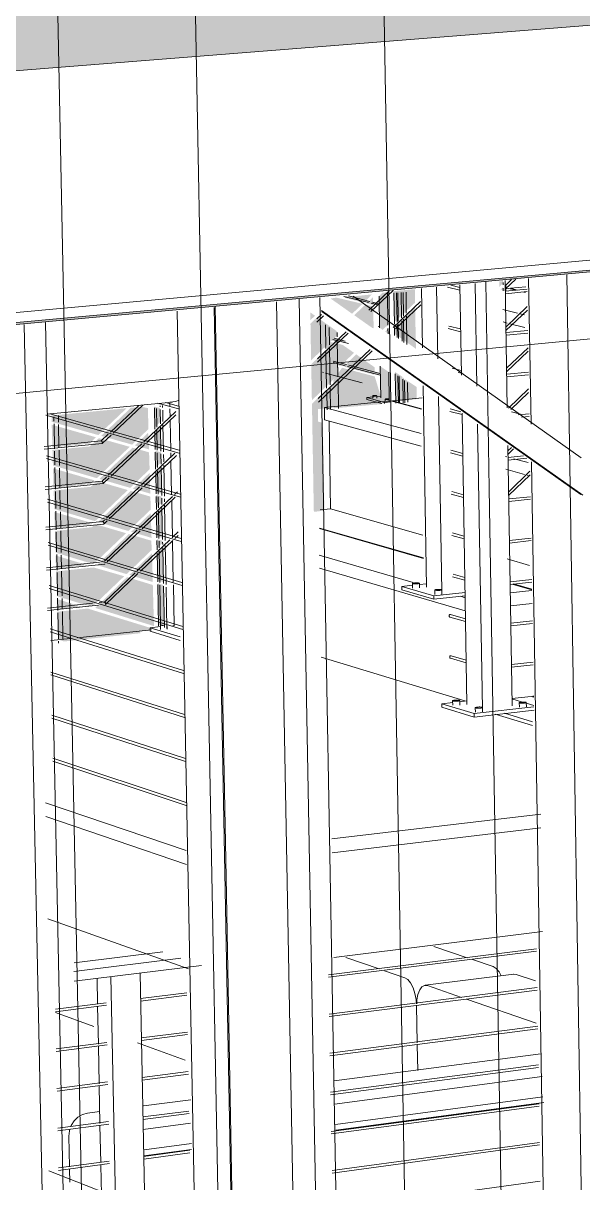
# Model space of a CAD drawing. Header units: inches. Extents: x 5690 to 5695, y -585 to 907.
# Drawn here: x 5690.3927 to 5690.4452, y 906.9462 to 907.0548 of the extents above; entities that cross this region are included whole.
import ezdxf

# ---------------------------------------------------------------- set-up
doc = ezdxf.new("R2010")
doc.units = ezdxf.units.IN
doc.header["$MEASUREMENT"] = 0
for name, color, linetype, lineweight in [('A-CLNG', 13, 'Continuous', 13), ('A-DOOR', 31, 'Continuous', 13), ('A-DOOR-FRAM', 31, 'Continuous', 9), ('A-FLOR', 192, 'Continuous', 13), ('A-FLOR-HRAL', 11, 'Continuous', 9), ('A-GLAZ-2', 151, 'Continuous', 9), ('A-GLAZ-CURT', 52, 'Continuous', 9), ('A-GLAZ-CWMG', 51, 'Continuous', 9), ('A-ROOF', 132, 'Continuous', 13), ('A-WALL', 113, 'Continuous', 13), ('A-WALL-PATT-1', 111, 'Continuous', 9), ('G-ANNO-SYMB-1', 111, 'Continuous', 9), ('M-HVAC-DUCT', 70, 'Continuous', 9), ('Q-CASE', 31, 'Continuous', 9), ('S-BEAM', 12, 'Continuous', 9), ('S-COLS', 52, 'Continuous', 9), ('S-STRS', 31, 'Continuous', 9)]:
    doc.layers.add(name, color=color, linetype=linetype, lineweight=lineweight)
doc.layers.add('A-DOOR-1', color=31, linetype='Continuous', lineweight=13, transparency=0.75)
doc.layers.add('A-GLAZ-1', color=151, linetype='Continuous', lineweight=13, transparency=0.75)

# ---------------------------------------------------------------- blocks, each defined once
blk = doc.blocks.new('FP_21-3D View 1')
at = {"layer": 'A-WALL-PATT-1'}
for p, q in [((5690.43641, 907.01127), (5690.43609, 907.03062)), ((5690.41111, 907.00869), (5690.41074, 907.0283)), ((5690.43696, 906.97789), (5690.43641, 907.01127)), ((5690.43641, 907.01127), (5690.43641, 907.01127)), ((5690.41175, 906.97486), (5690.41111, 907.00869)), ((5690.41111, 907.00869), (5690.41111, 907.00869)), ((5690.43751, 906.94471), (5690.43696, 906.97789)), ((5690.43696, 906.97789), (5690.43696, 906.97789)), ((5690.41238, 906.94124), (5690.41175, 906.97486)), ((5690.41175, 906.97486), (5690.41175, 906.97486))]:
    blk.add_line(p, q, dxfattribs=at)

msp = doc.modelspace()

# ---------------------------------------------------------------- hatches: boundary and pattern name
at = {"layer": 'A-CLNG'}
msp.add_hatch(color=256, dxfattribs=at).paths.add_polyline_path([(5690.24193, 907.01284), (5690.57741, 907.04359), (5690.5774, 907.04376), (5690.24192, 907.01305)], flags=0)
at = {"layer": 'A-DOOR-1'}
h = msp.add_hatch(color=256, dxfattribs=at)
h.paths.add_polyline_path([(5690.42764, 907.0194), (5690.42834, 907.01947), (5690.42826, 907.02172), (5690.42759, 907.02217), (5690.42764, 907.01963)], flags=0)
h.paths.add_polyline_path([(5690.4285, 907.01949), (5690.42962, 907.01963), (5690.4296, 907.02077), (5690.42847, 907.02152), (5690.4285, 907.01963)], flags=0)
h.paths.add_polyline_path([(5690.42954, 907.02434), (5690.42946, 907.02833), (5690.42837, 907.0273), (5690.42841, 907.02514), (5690.42953, 907.02434)], flags=0)
h.paths.add_polyline_path([(5690.42824, 907.02526), (5690.42821, 907.02714), (5690.42752, 907.0265), (5690.42753, 907.02575), (5690.42807, 907.02538)], flags=0)
h.paths.add_polyline_path([(5690.42751, 907.02682), (5690.4282, 907.02746), (5690.42816, 907.0298), (5690.42746, 907.02974), (5690.42749, 907.02827)], flags=0)
h.paths.add_polyline_path([(5690.42836, 907.02762), (5690.42946, 907.02866), (5690.42944, 907.02992), (5690.42833, 907.02982), (5690.42836, 907.02806)], flags=0)
h.paths.add_polyline_path([(5690.43743, 907.02986), (5690.43772, 907.0299), (5690.43769, 907.0301), (5690.43746, 907.02989)], flags=0)
h.paths.add_polyline_path([(5690.43736, 907.03013), (5690.43771, 907.03051), (5690.43771, 907.03068), (5690.43735, 907.03065), (5690.43736, 907.03018)], flags=0)
h = msp.add_hatch(color=256, dxfattribs=at)
h.paths.add_polyline_path([(5690.42834, 907.01947), (5690.4285, 907.01949), (5690.42843, 907.0216), (5690.4283, 907.02163), (5690.42834, 907.01963)], flags=0)
h.paths.add_polyline_path([(5690.42841, 907.02514), (5690.42837, 907.0273), (5690.42821, 907.02714), (5690.42824, 907.02526)], flags=0)
h.paths.add_polyline_path([(5690.4282, 907.02746), (5690.42836, 907.02762), (5690.42833, 907.02982), (5690.42816, 907.0298), (5690.42819, 907.0281)], flags=0)
h = msp.add_hatch(color=256, dxfattribs=at)
h.paths.add_polyline_path([(5690.39657, 906.99693), (5690.40371, 906.9977), (5690.4037, 906.9979), (5690.40467, 906.998), (5690.40472, 906.99814), (5690.40472, 906.99819), (5690.3988, 907.00001), (5690.39594, 906.99971), (5690.39604, 906.9971), (5690.39644, 906.99697)], flags=0)
h.paths.add_polyline_path([(5690.405, 906.99837), (5690.40489, 907.00222), (5690.40247, 907.00296), (5690.3995, 907.00007), (5690.40481, 906.99843)], flags=0)
h.paths.add_polyline_path([(5690.39593, 906.99995), (5690.39815, 907.00021), (5690.3959, 907.00091), (5690.39593, 906.99996)], flags=0)
h.paths.add_polyline_path([(5690.39887, 907.00026), (5690.3994, 907.00035), (5690.40221, 907.00304), (5690.39934, 907.00386), (5690.39583, 907.00349), (5690.39594, 907.00116), (5690.39885, 907.00027)], flags=0)
h.paths.add_polyline_path([(5690.40489, 907.0025), (5690.40481, 907.00519), (5690.40269, 907.00316), (5690.40477, 907.00253)], flags=0)
h.paths.add_polyline_path([(5690.40243, 907.00324), (5690.4048, 907.00551), (5690.40474, 907.00637), (5690.40264, 907.00699), (5690.39966, 907.00408), (5690.40176, 907.00344)], flags=0)
h.paths.add_polyline_path([(5690.39582, 907.00373), (5690.39877, 907.00408), (5690.39578, 907.00498), (5690.39582, 907.00386)], flags=0)
h.paths.add_polyline_path([(5690.39934, 907.00417), (5690.40238, 907.00707), (5690.39954, 907.00791), (5690.39917, 907.00763), (5690.39572, 907.00727), (5690.39578, 907.00525), (5690.39934, 907.00417)], flags=0)
h.paths.add_polyline_path([(5690.40477, 907.00663), (5690.4047, 907.00896), (5690.40286, 907.0072), (5690.40474, 907.00664)], flags=0)
h.paths.add_polyline_path([(5690.4026, 907.00728), (5690.4047, 907.00928), (5690.40466, 907.0105), (5690.40282, 907.01103), (5690.39975, 907.00812), (5690.40224, 907.00738)], flags=0)
h.paths.add_polyline_path([(5690.39571, 907.00751), (5690.39918, 907.00791), (5690.39922, 907.00801), (5690.39566, 907.00906), (5690.3957, 907.00764)], flags=0)
h.paths.add_polyline_path([(5690.39949, 907.0082), (5690.40255, 907.01111), (5690.39969, 907.01194), (5690.39906, 907.01141), (5690.3956, 907.01106), (5690.39566, 907.00933), (5690.39926, 907.00826)], flags=0)
h.paths.add_polyline_path([(5690.40465, 907.01077), (5690.4046, 907.01273), (5690.40303, 907.01124), (5690.4045, 907.01082)], flags=0)
h.paths.add_polyline_path([(5690.3956, 907.0113), (5690.39907, 907.01169), (5690.39942, 907.01202), (5690.39554, 907.01314), (5690.39559, 907.01142)], flags=0)
h.paths.add_polyline_path([(5690.40277, 907.01132), (5690.40459, 907.01305), (5690.40454, 907.01464), (5690.40299, 907.01508), (5690.3999, 907.01215), (5690.40169, 907.01163)], flags=0)
h.paths.add_polyline_path([(5690.39964, 907.01222), (5690.40273, 907.01516), (5690.39984, 907.01597), (5690.39895, 907.01519), (5690.39549, 907.01486), (5690.39553, 907.01341), (5690.39924, 907.01234)], flags=0)
h.paths.add_polyline_path([(5690.40454, 907.01491), (5690.40445, 907.01647), (5690.40321, 907.01529), (5690.40447, 907.01493)], flags=0)
h.paths.add_polyline_path([(5690.39549, 907.0151), (5690.39896, 907.01547), (5690.39957, 907.01605), (5690.39542, 907.01723), (5690.39548, 907.01521)], flags=0)
h.paths.add_polyline_path([(5690.40295, 907.01536), (5690.40448, 907.01682), (5690.40443, 907.01879), (5690.40384, 907.0189), (5690.40283, 907.01881), (5690.40006, 907.01618), (5690.40165, 907.01573)], flags=0)
h.paths.add_polyline_path([(5690.39979, 907.01626), (5690.40244, 907.01877), (5690.3954, 907.01809), (5690.39541, 907.0175), (5690.39903, 907.01647)], flags=0)
h = msp.add_hatch(color=256, dxfattribs=at)
h.paths.add_polyline_path([(5690.40597, 906.99835), (5690.40589, 907.00221), (5690.40536, 907.00237), (5690.40543, 906.99851), (5690.40573, 906.99842)], flags=0)
h.paths.add_polyline_path([(5690.40589, 907.00248), (5690.40582, 907.00583), (5690.4053, 907.00533), (5690.40535, 907.00265), (5690.40554, 907.00259)], flags=0)
h.paths.add_polyline_path([(5690.40529, 907.00566), (5690.40582, 907.00615), (5690.40581, 907.00635), (5690.40528, 907.00651)], flags=0)
h.paths.add_polyline_path([(5690.40581, 907.00662), (5690.40575, 907.0096), (5690.40523, 907.00904), (5690.40527, 907.00678), (5690.40567, 907.00666)], flags=0)
h.paths.add_polyline_path([(5690.40522, 907.00942), (5690.40574, 907.00992), (5690.40573, 907.01049), (5690.4052, 907.01064), (5690.40521, 907.00974)], flags=0)
h.paths.add_polyline_path([(5690.40573, 907.01076), (5690.40567, 907.01337), (5690.40515, 907.01287), (5690.40524, 907.01091), (5690.40567, 907.01078)], flags=0)
h.paths.add_polyline_path([(5690.40515, 907.0132), (5690.40567, 907.01369), (5690.40565, 907.01464), (5690.40512, 907.01479)], flags=0)
h.paths.add_polyline_path([(5690.40565, 907.01491), (5690.4056, 907.01714), (5690.40508, 907.01665), (5690.40511, 907.01506), (5690.4053, 907.01501)], flags=0)
h.paths.add_polyline_path([(5690.40507, 907.01697), (5690.4056, 907.01752), (5690.40557, 907.01878), (5690.40504, 907.01893), (5690.40504, 907.01856)], flags=0)
h.paths.add_polyline_path([(5690.40557, 907.01906), (5690.40556, 907.01915), (5690.40531, 907.01913)], flags=0)
at = {"layer": 'A-GLAZ-1'}
h = msp.add_hatch(color=256, dxfattribs=at)
h.paths.add_polyline_path([(5690.42188, 907.01877), (5690.42633, 907.01916), (5690.42635, 907.0192), (5690.42633, 907.01922), (5690.42494, 907.01959), (5690.42493, 907.01977), (5690.42554, 907.01983), (5690.42559, 907.01991), (5690.42624, 907.0199), (5690.42568, 907.02175), (5690.42262, 907.02256), (5690.42181, 907.02142), (5690.42187, 907.01919)], flags=0)
h.paths.add_polyline_path([(5690.42557, 907.01991), (5690.42581, 907.01995), (5690.42571, 907.01992), (5690.42558, 907.01991)], flags=0)
h.paths.add_polyline_path([(5690.4218, 907.02174), (5690.42235, 907.02263), (5690.42125, 907.02292), (5690.4218, 907.02177)], flags=0)
h.paths.add_polyline_path([(5690.42568, 907.0219), (5690.42566, 907.02261), (5690.42394, 907.02382), (5690.4228, 907.02266), (5690.42544, 907.02196)], flags=0)
h.paths.add_polyline_path([(5690.42247, 907.02274), (5690.42374, 907.02396), (5690.42268, 907.0247), (5690.4212, 907.02505), (5690.42127, 907.02306), (5690.42212, 907.02283)], flags=0)
h.paths.add_polyline_path([(5690.42235, 907.02493), (5690.42162, 907.02545), (5690.42135, 907.02519), (5690.4223, 907.02495)], flags=0)
h.paths.add_polyline_path([(5690.4212, 907.02537), (5690.42142, 907.02559), (5690.42119, 907.02575), (5690.42119, 907.02562)], flags=0)
h.paths.add_polyline_path([(5690.42558, 907.02626), (5690.42553, 907.0283), (5690.42481, 907.02848), (5690.42376, 907.02748), (5690.42545, 907.02629)], flags=0)
h.paths.add_polyline_path([(5690.42356, 907.02762), (5690.42454, 907.02855), (5690.42209, 907.02913), (5690.42155, 907.02904), (5690.42286, 907.02812)], flags=0)
h.paths.add_polyline_path([(5690.42553, 907.02844), (5690.42551, 907.02915), (5690.42493, 907.02859), (5690.42541, 907.02847)], flags=0)
h.paths.add_polyline_path([(5690.42466, 907.02866), (5690.42541, 907.02943), (5690.42276, 907.02915), (5690.42285, 907.02912)], flags=0)
h = msp.add_hatch(color=256, dxfattribs=at)
h.paths.add_polyline_path([(5690.42637, 907.01921), (5690.42719, 907.01932), (5690.42714, 907.02207), (5690.42619, 907.0227), (5690.4262, 907.02203), (5690.42324, 907.02277), (5690.42315, 907.02269), (5690.42621, 907.02188), (5690.42624, 907.0199), (5690.42583, 907.01991), (5690.4258, 907.01992), (5690.42554, 907.0199), (5690.42554, 907.01983), (5690.42493, 907.01977), (5690.42494, 907.01959), (5690.42635, 907.01921)], flags=0)
h.paths.add_polyline_path([(5690.42288, 907.02276), (5690.423, 907.02287), (5690.42178, 907.02315), (5690.42181, 907.02304), (5690.42279, 907.02278)], flags=0)
h.paths.add_polyline_path([(5690.42322, 907.02483), (5690.42278, 907.02508), (5690.42186, 907.02528), (5690.42181, 907.02519), (5690.42298, 907.02489)], flags=0)
h.paths.add_polyline_path([(5690.42708, 907.02565), (5690.42707, 907.0264), (5690.42666, 907.02594), (5690.42697, 907.02573)], flags=0)
h.paths.add_polyline_path([(5690.42642, 907.02611), (5690.42706, 907.02672), (5690.42697, 907.02964), (5690.42641, 907.02959), (5690.42608, 907.02926), (5690.42609, 907.02856), (5690.42546, 907.02868), (5690.42537, 907.0286), (5690.42609, 907.02842), (5690.42613, 907.02638), (5690.42608, 907.02635), (5690.42638, 907.02614)], flags=0)
h.paths.add_polyline_path([(5690.4251, 907.02867), (5690.42522, 907.02878), (5690.4231, 907.02928), (5690.4228, 907.02925), (5690.42341, 907.0291)], flags=0)
h = msp.add_hatch(color=256, dxfattribs=at)
h.paths.add_polyline_path([(5690.41998, 907.00907), (5690.42096, 907.00918), (5690.42081, 907.0174), (5690.42038, 907.01752), (5690.42036, 907.01869), (5690.42228, 907.01887), (5690.42222, 907.0215), (5690.4198, 907.01919), (5690.41997, 907.00926)], flags=0)
h.paths.add_polyline_path([(5690.41979, 907.01951), (5690.42223, 907.02187), (5690.42212, 907.02522), (5690.41973, 907.02288), (5690.41979, 907.01962)], flags=0)
h.paths.add_polyline_path([(5690.41972, 907.02326), (5690.42216, 907.02559), (5690.42212, 907.02599), (5690.42029, 907.02729), (5690.41966, 907.0267), (5690.41971, 907.02382)], flags=0)
h.paths.add_polyline_path([(5690.41965, 907.02702), (5690.42009, 907.02743), (5690.41964, 907.02775), (5690.41965, 907.0272)], flags=0)
at = {"layer": 'A-ROOF'}
msp.add_hatch(color=256, dxfattribs=at).paths.add_polyline_path([(5690.24104, 907.03843), (5690.57733, 907.06505), (5690.55112, 907.06933), (5690.42043, 907.05946), (5690.41461, 907.05947), (5690.41387, 907.05883), (5690.41359, 907.05883), (5690.41372, 907.05896), (5690.40821, 907.05854), (5690.3539, 907.07024), (5690.35345, 907.07136), (5690.22233, 907.0626), (5690.22238, 907.06208), (5690.21071, 907.06129), (5690.20852, 907.06195), (5690.17614, 907.0598), (5690.23945, 907.03895)], flags=0)

# ---------------------------------------------------------------- linework, layer by layer
at = {"layer": 'A-CLNG'}
for p, q in [((5690.24189, 907.01406), (5690.5774, 907.04461)), ((5690.57741, 907.04359), (5690.24193, 907.01284))]:
    msp.add_line(p, q, dxfattribs=at)
at = {"layer": 'A-DOOR'}
for p, q in [((5690.43771, 907.03032), (5690.43771, 907.03055)), ((5690.43772, 907.02975), (5690.43772, 907.03)), ((5690.43796, 907.03024), (5690.43797, 907.02977)), ((5690.40508, 907.01682), (5690.40504, 907.0188)), ((5690.40523, 907.01875), (5690.40526, 907.01699)), ((5690.40526, 907.01699), (5690.40523, 907.01875)), ((5690.40523, 907.01875), (5690.40526, 907.01699)), ((5690.40557, 907.0189), (5690.40557, 907.01901)), ((5690.4056, 907.01731), (5690.40557, 907.01865)), ((5690.40581, 907.01903), (5690.40581, 907.01883)), ((5690.40582, 907.01858), (5690.40584, 907.01754)), ((5690.39606, 907.01748), (5690.39604, 907.01809)), ((5690.3961, 907.01508), (5690.39606, 907.01724)), ((5690.40511, 907.0149), (5690.40508, 907.01651)), ((5690.40527, 907.01668), (5690.4053, 907.01485)), ((5690.4053, 907.01485), (5690.40527, 907.01668)), ((5690.40527, 907.01668), (5690.4053, 907.01485)), ((5690.40565, 907.01475), (5690.40561, 907.017)), ((5690.40584, 907.01723), (5690.40589, 907.01468)), ((5690.39614, 907.0134), (5690.39611, 907.01486)), ((5690.40515, 907.01305), (5690.40512, 907.01465)), ((5690.40531, 907.0146), (5690.40533, 907.01322)), ((5690.40533, 907.01322), (5690.40531, 907.0146)), ((5690.40531, 907.0146), (5690.40533, 907.01322)), ((5690.40567, 907.01354), (5690.40565, 907.0145)), ((5690.4059, 907.01443), (5690.40591, 907.01376)), ((5690.39618, 907.01129), (5690.39614, 907.01316)), ((5690.40573, 907.01061), (5690.40568, 907.01323)), ((5690.40592, 907.01345), (5690.40597, 907.01054)), ((5690.40519, 907.01077), (5690.40516, 907.01274)), ((5690.40534, 907.01291), (5690.40538, 907.01071)), ((5690.40538, 907.01071), (5690.40534, 907.01291)), ((5690.40534, 907.01291), (5690.40538, 907.01071)), ((5690.39622, 907.00932), (5690.39619, 907.01107)), ((5690.40522, 907.00928), (5690.4052, 907.01051)), ((5690.40539, 907.01046), (5690.40541, 907.00945)), ((5690.40541, 907.00945), (5690.40539, 907.01046)), ((5690.40539, 907.01046), (5690.40541, 907.00945)), ((5690.40575, 907.00977), (5690.40573, 907.01036)), ((5690.40598, 907.01029), (5690.40598, 907.01)), ((5690.39626, 907.00751), (5690.39623, 907.00908)), ((5690.40527, 907.00663), (5690.40523, 907.00897)), ((5690.40541, 907.00914), (5690.40546, 907.00658)), ((5690.40546, 907.00658), (5690.40541, 907.00914)), ((5690.40541, 907.00914), (5690.40546, 907.00658)), ((5690.40581, 907.00648), (5690.40575, 907.00946)), ((5690.40599, 907.00969), (5690.40605, 907.0064)), ((5690.3963, 907.00525), (5690.39626, 907.00729)), ((5690.4053, 907.00552), (5690.40528, 907.00638)), ((5690.40547, 907.00633), (5690.40548, 907.00569)), ((5690.40548, 907.00569), (5690.40547, 907.00633)), ((5690.40547, 907.00633), (5690.40548, 907.00569)), ((5690.40582, 907.00601), (5690.40581, 907.00622)), ((5690.40589, 907.00235), (5690.40582, 907.0057)), ((5690.40606, 907.00593), (5690.40613, 907.00227)), ((5690.39633, 907.00373), (5690.39631, 907.00501)), ((5690.40535, 907.00251), (5690.4053, 907.00521)), ((5690.40549, 907.00538), (5690.40554, 907.00245)), ((5690.40554, 907.00245), (5690.40549, 907.00538)), ((5690.40549, 907.00538), (5690.40554, 907.00245)), ((5690.39639, 907.00119), (5690.39634, 907.00351)), ((5690.40543, 906.99839), (5690.40536, 907.00226)), ((5690.40555, 907.0022), (5690.40562, 906.99833)), ((5690.40562, 906.99833), (5690.40555, 907.0022)), ((5690.40555, 907.0022), (5690.40562, 906.99833)), ((5690.40597, 906.99823), (5690.40589, 907.0021)), ((5690.40614, 907.00202), (5690.40621, 906.99815)), ((5690.39641, 906.99997), (5690.39639, 907.00094)), ((5690.39647, 906.99713), (5690.39642, 906.99974))]:
    msp.add_line(p, q, dxfattribs=at)
at = {"layer": 'A-DOOR-FRAM'}
for p, q in [((5690.39563, 907.01755), (5690.39562, 907.01798)), ((5690.39569, 907.01497), (5690.39564, 907.0173)), ((5690.39572, 907.01346), (5690.39569, 907.01475)), ((5690.39576, 907.01118), (5690.39572, 907.01322)), ((5690.3958, 907.00939), (5690.39577, 907.01096)), ((5690.39584, 907.0074), (5690.3958, 907.00914)), ((5690.39588, 907.00531), (5690.39584, 907.00718)), ((5690.39592, 907.00361), (5690.39589, 907.00507)), ((5690.39596, 907.00125), (5690.39592, 907.00339)), ((5690.39599, 906.99984), (5690.39597, 907.001)), ((5690.39605, 906.99719), (5690.396, 906.99962)), ((5690.39606, 906.99678), (5690.39605, 906.99695))]:
    msp.add_line(p, q, dxfattribs=at)
at = {"layer": 'A-FLOR'}
for p, q in [((5690.42088, 907.02211), (5690.42078, 907.02214)), ((5690.4245, 907.02114), (5690.42108, 907.02205))]:
    msp.add_line(p, q, dxfattribs=at)
at = {"layer": 'A-FLOR-HRAL'}
for p, q in [((5690.43525, 907.02083), (5690.43509, 907.03046)), ((5690.43889, 907.03086), (5690.43789, 907.02991)), ((5690.43789, 907.03024), (5690.43849, 907.03082)), ((5690.43809, 907.01882), (5690.4379, 907.03072)), ((5690.42513, 907.02796), (5690.42703, 907.02976)), ((5690.42741, 907.02979), (5690.42532, 907.02782)), ((5690.42692, 907.02655), (5690.42687, 907.02961)), ((5690.43016, 907.02442), (5690.43006, 907.02998)), ((5690.43159, 907.02341), (5690.43148, 907.03011)), ((5690.43366, 907.02983), (5690.4325, 907.03012)), ((5690.4328, 907.0303), (5690.43366, 907.03009)), ((5690.43366, 907.03033), (5690.4338, 907.02186)), ((5690.43791, 907.02974), (5690.43996, 907.02993)), ((5690.43997, 907.02969), (5690.43792, 907.0295)), ((5690.42511, 907.02866), (5690.4228, 907.02925)), ((5690.42321, 907.02929), (5690.42523, 907.02878)), ((5690.42609, 907.02842), (5690.42536, 907.0286)), ((5690.42548, 907.02871), (5690.42609, 907.02856)), ((5690.42608, 907.02926), (5690.42613, 907.02631)), ((5690.42741, 907.02633), (5690.42998, 907.02878)), ((5690.42999, 907.02846), (5690.42761, 907.0262)), ((5690.43795, 907.02637), (5690.43997, 907.0283)), ((5690.42026, 907.02715), (5690.4207, 907.02756)), ((5690.42089, 907.02742), (5690.42027, 907.02683)), ((5690.43998, 907.02797), (5690.43796, 907.02604)), ((5690.42599, 907.02642), (5690.42613, 907.02638)), ((5690.42693, 907.02574), (5690.42692, 907.02625)), ((5690.43373, 907.02594), (5690.43257, 907.02624)), ((5690.43263, 907.02647), (5690.43372, 907.0262)), ((5690.42033, 907.0234), (5690.423, 907.02594)), ((5690.42319, 907.0258), (5690.42033, 907.02308)), ((5690.42322, 907.02483), (5690.42177, 907.02521)), ((5690.42189, 907.02532), (5690.4229, 907.02505)), ((5690.43798, 907.02585), (5690.44003, 907.02604)), ((5690.44003, 907.02579), (5690.43798, 907.0256)), ((5690.42039, 907.01967), (5690.42524, 907.02427)), ((5690.42544, 907.02414), (5690.4204, 907.01934)), ((5690.43801, 907.02251), (5690.44004, 907.02444)), ((5690.44004, 907.02411), (5690.43802, 907.02217)), ((5690.42178, 907.02319), (5690.42302, 907.02286)), ((5690.4229, 907.02275), (5690.42178, 907.02305)), ((5690.4262, 907.02188), (5690.42314, 907.02269)), ((5690.42326, 907.0228), (5690.4262, 907.02203)), ((5690.42619, 907.0227), (5690.42624, 907.01976)), ((5690.42704, 907.01951), (5690.427, 907.02215)), ((5690.43292, 907.02253), (5690.43379, 907.02231)), ((5690.43379, 907.02205), (5690.4335, 907.02213)), ((5690.43804, 907.02195), (5690.44009, 907.02215)), ((5690.44009, 907.0219), (5690.43805, 907.0217)), ((5690.43054, 907.00202), (5690.43022, 907.02087)), ((5690.42493, 907.01977), (5690.42555, 907.01983)), ((5690.42661, 907.01932), (5690.42493, 907.01977)), ((5690.42493, 907.01977), (5690.42494, 907.01959)), ((5690.42494, 907.01959), (5690.42635, 907.01921)), ((5690.42549, 907.01993), (5690.4255, 907.01971)), ((5690.42574, 907.01996), (5690.42578, 907.01996)), ((5690.42584, 907.01986), (5690.42624, 907.0199)), ((5690.42587, 907.01971), (5690.42587, 907.01994)), ((5690.42667, 907.01962), (5690.42667, 907.01939)), ((5690.42702, 907.01964), (5690.42704, 907.01963)), ((5690.42704, 907.0194), (5690.42704, 907.01963)), ((5690.43196, 907.0016), (5690.43165, 907.01986)), ((5690.43822, 907.01878), (5690.4401, 907.02058)), ((5690.4401, 907.02025), (5690.43842, 907.01864)), ((5690.40092, 907.01653), (5690.40358, 907.01904)), ((5690.40397, 907.01907), (5690.40118, 907.01644)), ((5690.40731, 907.01871), (5690.40536, 907.01924)), ((5690.40609, 907.01931), (5690.4073, 907.01898)), ((5690.40649, 907.01898), (5690.40649, 907.01924)), ((5690.40651, 907.01789), (5690.4065, 907.01873)), ((5690.42719, 907.01938), (5690.42661, 907.01932)), ((5690.42661, 907.01923), (5690.42661, 907.01932)), ((5690.43276, 907.01872), (5690.43374, 907.01845)), ((5690.40737, 907.01457), (5690.39486, 907.01811)), ((5690.39525, 907.01826), (5690.40737, 907.01484)), ((5690.40405, 907.01564), (5690.40704, 907.01847)), ((5690.40705, 907.01814), (5690.40432, 907.01556)), ((5690.40657, 907.01485), (5690.40652, 907.01759)), ((5690.43386, 907.01817), (5690.4327, 907.01848)), ((5690.43386, 907.01831), (5690.43432, 906.99103)), ((5690.43912, 907.01816), (5690.44015, 907.01826)), ((5690.44016, 907.01801), (5690.43942, 907.01794)), ((5690.40005, 907.01571), (5690.40072, 907.01634)), ((5690.43576, 906.99059), (5690.43531, 907.01729)), ((5690.39471, 907.01519), (5690.40006, 907.01571)), ((5690.40016, 907.01548), (5690.39471, 907.01495)), ((5690.40099, 907.01626), (5690.40017, 907.01549)), ((5690.40072, 907.01249), (5690.40385, 907.01545)), ((5690.40411, 907.01537), (5690.40099, 907.01242)), ((5690.43855, 906.99091), (5690.43815, 907.01529)), ((5690.39493, 907.01432), (5690.40746, 907.01071)), ((5690.40384, 907.0116), (5690.40696, 907.01456)), ((5690.4071, 907.01436), (5690.4041, 907.01152)), ((5690.40659, 907.01414), (5690.40658, 907.0146)), ((5690.43392, 907.01429), (5690.43277, 907.0146)), ((5690.43282, 907.01484), (5690.43392, 907.01454)), ((5690.43814, 907.01478), (5690.43848, 907.0151)), ((5690.43868, 907.01496), (5690.43815, 907.01445)), ((5690.43817, 907.01417), (5690.43962, 907.01432)), ((5690.40747, 907.01043), (5690.39494, 907.01405)), ((5690.40665, 907.01072), (5690.40659, 907.01383)), ((5690.43992, 907.0141), (5690.43817, 907.01392)), ((5690.40013, 907.01193), (5690.40054, 907.01232)), ((5690.4008, 907.01224), (5690.40024, 907.01171)), ((5690.4382, 907.01092), (5690.44022, 907.01287)), ((5690.44023, 907.01253), (5690.43821, 907.01059)), ((5690.39479, 907.0114), (5690.40014, 907.01194)), ((5690.40023, 907.01171), (5690.39479, 907.01116)), ((5690.40054, 907.00848), (5690.40364, 907.01141)), ((5690.4039, 907.01133), (5690.4008, 907.0084)), ((5690.40693, 907.0107), (5690.40719, 907.01094)), ((5690.4329, 907.01096), (5690.43398, 907.01066)), ((5690.39501, 907.01026), (5690.40754, 907.00657)), ((5690.40755, 907.0063), (5690.39502, 907.00999)), ((5690.40363, 907.00757), (5690.40673, 907.01051)), ((5690.40699, 907.01043), (5690.40389, 907.00749)), ((5690.40666, 907.01039), (5690.40666, 907.01047)), ((5690.40673, 907.00664), (5690.40666, 907.01008)), ((5690.43399, 907.01041), (5690.43283, 907.01073)), ((5690.43823, 907.01028), (5690.44028, 907.01049)), ((5690.44028, 907.01025), (5690.43824, 907.01004)), ((5690.39486, 907.00762), (5690.40021, 907.00816)), ((5690.40031, 907.00793), (5690.39487, 907.00738)), ((5690.4002, 907.00816), (5690.40035, 907.0083)), ((5690.40062, 907.00822), (5690.40032, 907.00794)), ((5690.40035, 907.00446), (5690.40343, 907.00738)), ((5690.4037, 907.0073), (5690.40062, 907.00438)), ((5690.4067, 907.00666), (5690.40726, 907.00719)), ((5690.40727, 907.00686), (5690.40696, 907.00658)), ((5690.43405, 907.00653), (5690.4329, 907.00686)), ((5690.43297, 907.00709), (5690.43404, 907.00679)), ((5690.4383, 907.0064), (5690.44034, 907.00661)), ((5690.3951, 907.00621), (5690.40762, 907.00244)), ((5690.40763, 907.00217), (5690.3951, 907.00594)), ((5690.40343, 907.00355), (5690.4065, 907.00646)), ((5690.40676, 907.00639), (5690.40374, 907.00351)), ((5690.40681, 907.00249), (5690.40674, 907.00633)), ((5690.44035, 907.00637), (5690.4383, 907.00615)), ((5690.39494, 907.00384), (5690.39991, 907.00436)), ((5690.40038, 907.00417), (5690.39494, 907.0036)), ((5690.40035, 907.00062), (5690.40323, 907.00336)), ((5690.40349, 907.00328), (5690.40047, 907.0004)), ((5690.40689, 906.99838), (5690.40682, 907.00224)), ((5690.42921, 907.00236), (5690.42922, 907.00193)), ((5690.42987, 907.00195), (5690.42987, 907.00238)), ((5690.42987, 907.00226), (5690.43053, 907.00233)), ((5690.43412, 907.00266), (5690.43296, 907.00299)), ((5690.43303, 907.00323), (5690.43411, 907.00291)), ((5690.43836, 907.00252), (5690.4404, 907.00274)), ((5690.44041, 907.00249), (5690.43836, 907.00227)), ((5690.39518, 907.00216), (5690.4077, 906.99832)), ((5690.4077, 906.99804), (5690.39519, 907.00189)), ((5690.42821, 907.00208), (5690.42922, 907.00219)), ((5690.43121, 907.00121), (5690.42821, 907.00208)), ((5690.42822, 907.00176), (5690.42821, 907.00208)), ((5690.42822, 907.00176), (5690.43121, 907.00089)), ((5690.43414, 907.00152), (5690.43121, 907.00121)), ((5690.43121, 907.00089), (5690.43121, 907.00121)), ((5690.43121, 907.00089), (5690.43414, 907.0012)), ((5690.43131, 907.00175), (5690.43131, 907.00132)), ((5690.43197, 907.00134), (5690.43197, 907.00177)), ((5690.39502, 907.00006), (5690.39923, 907.00051)), ((5690.39981, 907.00033), (5690.39502, 906.99982)), ((5690.39987, 907.00058), (5690.40036, 907.00063)), ((5690.43418, 906.99879), (5690.43271, 906.99922)), ((5690.43278, 906.99945), (5690.43418, 906.99904)), ((5690.39526, 906.99811), (5690.40778, 906.9942)), ((5690.40464, 906.99821), (5690.40562, 906.99832)), ((5690.40745, 906.99735), (5690.40464, 906.99821)), ((5690.40465, 906.9979), (5690.40464, 906.99821)), ((5690.40465, 906.9979), (5690.40746, 906.99703)), ((5690.4056, 906.99848), (5690.40561, 906.99806)), ((5690.40625, 906.99808), (5690.40625, 906.99833)), ((5690.40675, 906.99844), (5690.40689, 906.99845)), ((5690.43842, 906.99864), (5690.44047, 906.99886)), ((5690.44047, 906.99862), (5690.43843, 906.99839)), ((5690.40778, 906.99392), (5690.39527, 906.99784)), ((5690.43425, 906.99492), (5690.43278, 906.99536)), ((5690.43285, 906.99559), (5690.43424, 906.99518)), ((5690.43849, 906.99477), (5690.44053, 906.99499)), ((5690.44053, 906.99475), (5690.43849, 906.99452)), ((5690.39534, 906.99407), (5690.40786, 906.99008)), ((5690.40786, 906.9898), (5690.39535, 906.9938)), ((5690.43298, 906.99138), (5690.43299, 906.99096)), ((5690.43302, 906.99135), (5690.43299, 906.99137)), ((5690.43363, 906.99129), (5690.43431, 906.99137)), ((5690.43365, 906.99098), (5690.43364, 906.9914)), ((5690.43853, 906.99156), (5690.43953, 906.99126)), ((5690.43198, 906.9911), (5690.433, 906.99122)), ((5690.435, 906.99018), (5690.43198, 906.9911)), ((5690.43198, 906.9911), (5690.43198, 906.99078)), ((5690.43198, 906.99078), (5690.43501, 906.98985)), ((5690.4406, 906.99081), (5690.435, 906.99018)), ((5690.43501, 906.98985), (5690.44061, 906.99049)), ((5690.4351, 906.99073), (5690.43511, 906.99031)), ((5690.43513, 906.99071), (5690.43511, 906.99072)), ((5690.43577, 906.99033), (5690.43576, 906.99075)), ((5690.43922, 906.9912), (5690.43923, 906.99078)), ((5690.43926, 906.99117), (5690.43923, 906.99119)), ((5690.43986, 906.99116), (5690.4406, 906.99093)), ((5690.43989, 906.9908), (5690.43988, 906.99122)), ((5690.39543, 906.99003), (5690.40794, 906.98596)), ((5690.40794, 906.98568), (5690.39543, 906.98976)), ((5690.43501, 906.98985), (5690.435, 906.99018)), ((5690.39551, 906.986), (5690.40802, 906.98185)), ((5690.40802, 906.98157), (5690.39551, 906.98572)), ((5690.40583, 906.96787), (5690.39751, 906.96684)), ((5690.42135, 906.96571), (5690.44083, 906.96816)), ((5690.44084, 906.96793), (5690.42135, 906.96548)), ((5690.3975, 906.96604), (5690.40751, 906.96728)), ((5690.39751, 906.96511), (5690.40946, 906.96659)), ((5690.39971, 906.96296), (5690.39967, 906.96537)), ((5690.40138, 906.94461), (5690.40097, 906.96554)), ((5690.4037, 906.96588), (5690.40414, 906.94352)), ((5690.42141, 906.96204), (5690.44089, 906.96453)), ((5690.4409, 906.96429), (5690.42142, 906.96181)), ((5690.40374, 906.9635), (5690.40807, 906.96404)), ((5690.40807, 906.96381), (5690.40375, 906.96326)), ((5690.39576, 906.9625), (5690.40052, 906.9631)), ((5690.40054, 906.96286), (5690.39576, 906.96226)), ((5690.39979, 906.95923), (5690.39972, 906.96276)), ((5690.40381, 906.9598), (5690.40814, 906.96035)), ((5690.40814, 906.96011), (5690.40382, 906.95956)), ((5690.42148, 906.95837), (5690.44095, 906.9609)), ((5690.44095, 906.96066), (5690.42148, 906.95814)), ((5690.39584, 906.95878), (5690.40059, 906.95939)), ((5690.40062, 906.95915), (5690.39584, 906.95854)), ((5690.39986, 906.95551), (5690.39979, 906.95903)), ((5690.40389, 906.95609), (5690.40821, 906.95665)), ((5690.42154, 906.95471), (5690.44101, 906.95727)), ((5690.44101, 906.95703), (5690.42155, 906.95447)), ((5690.39591, 906.95506), (5690.40066, 906.95568)), ((5690.40822, 906.95642), (5690.40389, 906.95586)), ((5690.40069, 906.95544), (5690.39592, 906.95482)), ((5690.39994, 906.9518), (5690.39987, 906.95531)), ((5690.42161, 906.95104), (5690.44107, 906.95364)), ((5690.44107, 906.95341), (5690.42161, 906.95081)), ((5690.40396, 906.9524), (5690.40828, 906.95296)), ((5690.40829, 906.95273), (5690.40397, 906.95216)), ((5690.39599, 906.95135), (5690.40074, 906.95197)), ((5690.40076, 906.95174), (5690.39599, 906.95111)), ((5690.40001, 906.94814), (5690.39994, 906.9516)), ((5690.40403, 906.9487), (5690.40835, 906.94928)), ((5690.40836, 906.94904), (5690.40404, 906.94846)), ((5690.42168, 906.94738), (5690.44113, 906.95002)), ((5690.44113, 906.94978), (5690.42168, 906.94715)), ((5690.39606, 906.94764), (5690.40081, 906.94827)), ((5690.40084, 906.94803), (5690.39607, 906.9474)), ((5690.40826, 906.94223), (5690.39515, 906.94736)), ((5690.40007, 906.94513), (5690.40002, 906.94788)), ((5690.42174, 906.94373), (5690.44119, 906.9464))]:
    msp.add_line(p, q, dxfattribs=at)
for points in [[(5690.42551, 907.01992, 0), (5690.4255, 907.01992, 0), (5690.42549, 907.01993, 0), (5690.4255, 907.01994, 0), (5690.42552, 907.01995, 0), (5690.42556, 907.01995, 0), (5690.4256, 907.01996, 0)], [(5690.42584, 907.01995, 0), (5690.42586, 907.01994, 0), (5690.42586, 907.01994, 0), (5690.42586, 907.01993, 0), (5690.42583, 907.01992, 0), (5690.4258, 907.01992, 0), (5690.42576, 907.01991, 0), (5690.42572, 907.01991, 0), (5690.42567, 907.01991, 0), (5690.42562, 907.01991, 0), (5690.42558, 907.01991, 0), (5690.42554, 907.01991, 0), (5690.42551, 907.01992, 0)], [(5690.4256, 907.01996, 0), (5690.42564, 907.01996, 0), (5690.42569, 907.01996, 0), (5690.42574, 907.01996, 0)], [(5690.42578, 907.01996, 0), (5690.42582, 907.01996, 0), (5690.42584, 907.01995, 0)], [(5690.42667, 907.01962, 0), (5690.42668, 907.01963, 0), (5690.4267, 907.01963, 0), (5690.42673, 907.01964, 0)], [(5690.42669, 907.0196, 0), (5690.42667, 907.01961, 0), (5690.42667, 907.01962, 0)], [(5690.4268, 907.01959, 0), (5690.42675, 907.0196, 0), (5690.42671, 907.0196, 0), (5690.42669, 907.0196, 0)], [(5690.42673, 907.01964, 0), (5690.42677, 907.01964, 0), (5690.42682, 907.01965, 0), (5690.42686, 907.01965, 0), (5690.42691, 907.01965, 0)], [(5690.42689, 907.01959, 0), (5690.42684, 907.01959, 0), (5690.4268, 907.01959, 0)], [(5690.42698, 907.0196, 0), (5690.42694, 907.0196, 0), (5690.42689, 907.01959, 0)], [(5690.42691, 907.01965, 0), (5690.42696, 907.01965, 0), (5690.42699, 907.01964, 0), (5690.42702, 907.01964, 0)], [(5690.42703, 907.01962, 0), (5690.42701, 907.01961, 0), (5690.42698, 907.0196, 0)], [(5690.42704, 907.01963, 0), (5690.42704, 907.01962, 0), (5690.42703, 907.01962, 0)], [(5690.40006, 907.01571, 0), (5690.40007, 907.01571, 0), (5690.40008, 907.0157, 0), (5690.4001, 907.01569, 0), (5690.40012, 907.01567, 0), (5690.40013, 907.01564, 0), (5690.40015, 907.01561, 0), (5690.40016, 907.01558, 0)], [(5690.40016, 907.01558, 0), (5690.40017, 907.01555, 0), (5690.40017, 907.01553, 0), (5690.40017, 907.01551, 0), (5690.40017, 907.01549, 0), (5690.40016, 907.01548, 0), (5690.40016, 907.01548, 0)], [(5690.40013, 907.01194, 0), (5690.40014, 907.01194, 0), (5690.40016, 907.01193, 0), (5690.40018, 907.01191, 0), (5690.40019, 907.01189, 0), (5690.40021, 907.01187, 0), (5690.40022, 907.01184, 0), (5690.40024, 907.01181, 0)], [(5690.40024, 907.01181, 0), (5690.40024, 907.01178, 0), (5690.40025, 907.01175, 0), (5690.40025, 907.01173, 0), (5690.40024, 907.01172, 0), (5690.40024, 907.01171, 0), (5690.40023, 907.01171, 0)], [(5690.40021, 907.00816, 0), (5690.40022, 907.00816, 0), (5690.40023, 907.00816, 0), (5690.40025, 907.00814, 0), (5690.40027, 907.00812, 0), (5690.40028, 907.00809, 0), (5690.4003, 907.00806, 0), (5690.40031, 907.00803, 0)], [(5690.40031, 907.00803, 0), (5690.40032, 907.00801, 0), (5690.40032, 907.00798, 0), (5690.40032, 907.00796, 0), (5690.40032, 907.00794, 0), (5690.40031, 907.00794, 0), (5690.40031, 907.00793, 0)], [(5690.4004, 907.00421, 0), (5690.4004, 907.00419, 0), (5690.40039, 907.00417, 0), (5690.40038, 907.00417, 0), (5690.40038, 907.00416, 0)], [(5690.42921, 907.00236, 0), (5690.42921, 907.00236, 0), (5690.42922, 907.00238, 0), (5690.42926, 907.00239, 0), (5690.42932, 907.0024, 0), (5690.42939, 907.00241, 0)], [(5690.42969, 907.00233, 0), (5690.42961, 907.00232, 0), (5690.42952, 907.00232, 0), (5690.42943, 907.00232, 0), (5690.42936, 907.00232, 0), (5690.42929, 907.00233, 0), (5690.42924, 907.00234, 0), (5690.42921, 907.00235, 0)], [(5690.42939, 907.00241, 0), (5690.42947, 907.00242, 0), (5690.42955, 907.00242, 0), (5690.42964, 907.00242, 0), (5690.42972, 907.00242, 0), (5690.42978, 907.00241, 0), (5690.42983, 907.0024, 0), (5690.42986, 907.00239, 0)], [(5690.42987, 907.00237, 0), (5690.42985, 907.00236, 0), (5690.42981, 907.00235, 0), (5690.42976, 907.00234, 0), (5690.42969, 907.00233, 0)], [(5690.4313, 907.00175, 0), (5690.43131, 907.00175, 0), (5690.43132, 907.00177, 0), (5690.43136, 907.00178, 0), (5690.43141, 907.00179, 0), (5690.43149, 907.0018, 0)], [(5690.43179, 907.00171, 0), (5690.4317, 907.00171, 0), (5690.43162, 907.00171, 0), (5690.43153, 907.00171, 0), (5690.43146, 907.00171, 0), (5690.43139, 907.00172, 0), (5690.43134, 907.00173, 0), (5690.43131, 907.00174, 0)], [(5690.43149, 907.0018, 0), (5690.43157, 907.00181, 0), (5690.43165, 907.00181, 0), (5690.43174, 907.00181, 0), (5690.43182, 907.00181, 0), (5690.43188, 907.0018, 0), (5690.43193, 907.00179, 0), (5690.43196, 907.00178, 0), (5690.43197, 907.00176, 0), (5690.43195, 907.00175, 0), (5690.43191, 907.00174, 0), (5690.43186, 907.00172, 0), (5690.43179, 907.00171, 0)], [(5690.40036, 907.00063, 0), (5690.40037, 907.00063, 0), (5690.40038, 907.00062, 0), (5690.4004, 907.0006, 0), (5690.40042, 907.00058, 0), (5690.40043, 907.00056, 0), (5690.40045, 907.00053, 0), (5690.40046, 907.0005, 0)], [(5690.40046, 907.0005, 0), (5690.40047, 907.00047, 0), (5690.40047, 907.00044, 0), (5690.40047, 907.00042, 0), (5690.40047, 907.00041, 0), (5690.40046, 907.0004, 0), (5690.40046, 907.0004, 0)], [(5690.43264, 906.99932, 0), (5690.43264, 906.99936, 0), (5690.43265, 906.99939, 0), (5690.43267, 906.99941, 0), (5690.43269, 906.99943, 0), (5690.43272, 906.99945, 0), (5690.43274, 906.99946, 0)], [(5690.43272, 906.99922, 0), (5690.43269, 906.99923, 0), (5690.43267, 906.99924, 0), (5690.43265, 906.99927, 0), (5690.43264, 906.99929, 0), (5690.43264, 906.99932, 0)], [(5690.4056, 906.99848, 0), (5690.4056, 906.99848, 0), (5690.40562, 906.99849, 0), (5690.40566, 906.99851, 0)], [(5690.40589, 906.99843, 0), (5690.40582, 906.99843, 0), (5690.40574, 906.99844, 0), (5690.40568, 906.99845, 0), (5690.40564, 906.99846, 0), (5690.40561, 906.99847, 0)], [(5690.4327, 906.99546, 0), (5690.4327, 906.9955, 0), (5690.43272, 906.99553, 0), (5690.43273, 906.99555, 0), (5690.43275, 906.99557, 0), (5690.43278, 906.99559, 0), (5690.43281, 906.9956, 0)], [(5690.43278, 906.99536, 0), (5690.43276, 906.99537, 0), (5690.43273, 906.99538, 0), (5690.43272, 906.99541, 0), (5690.43271, 906.99543, 0), (5690.4327, 906.99546, 0)], [(5690.43298, 906.99138, 0), (5690.43298, 906.99138, 0), (5690.43299, 906.9914, 0), (5690.43303, 906.99141, 0), (5690.43309, 906.99142, 0), (5690.43316, 906.99143, 0), (5690.43324, 906.99144, 0), (5690.43333, 906.99144, 0), (5690.43341, 906.99144, 0), (5690.43349, 906.99144, 0), (5690.43356, 906.99143, 0), (5690.4336, 906.99142, 0)], [(5690.4336, 906.99142, 0), (5690.43363, 906.99141, 0), (5690.43364, 906.99139, 0), (5690.43362, 906.99138, 0), (5690.43359, 906.99136, 0), (5690.43353, 906.99135, 0), (5690.43346, 906.99134, 0), (5690.43338, 906.99134, 0), (5690.43329, 906.99133, 0), (5690.43321, 906.99133, 0), (5690.43313, 906.99134, 0), (5690.43306, 906.99134, 0), (5690.43302, 906.99135, 0)], [(5690.4351, 906.99073, 0), (5690.4351, 906.99073, 0), (5690.43511, 906.99075, 0), (5690.43515, 906.99076, 0), (5690.43521, 906.99078, 0), (5690.43528, 906.99079, 0), (5690.43536, 906.99079, 0), (5690.43545, 906.9908, 0), (5690.43553, 906.9908, 0), (5690.43561, 906.99079, 0), (5690.43567, 906.99078, 0), (5690.43572, 906.99077, 0)], [(5690.43572, 906.99077, 0), (5690.43575, 906.99076, 0), (5690.43576, 906.99075, 0), (5690.43575, 906.99073, 0), (5690.43571, 906.99072, 0), (5690.43565, 906.9907, 0), (5690.43558, 906.99069, 0), (5690.4355, 906.99069, 0), (5690.43541, 906.99068, 0), (5690.43533, 906.99068, 0), (5690.43525, 906.99069, 0), (5690.43518, 906.9907, 0), (5690.43513, 906.99071, 0)], [(5690.43922, 906.9912, 0), (5690.43922, 906.9912, 0), (5690.43923, 906.99122, 0), (5690.43927, 906.99123, 0), (5690.43933, 906.99124, 0), (5690.4394, 906.99125, 0), (5690.43948, 906.99126, 0), (5690.43956, 906.99126, 0), (5690.43965, 906.99126, 0), (5690.43973, 906.99126, 0), (5690.43979, 906.99125, 0), (5690.43984, 906.99124, 0)], [(5690.43984, 906.99124, 0), (5690.43987, 906.99123, 0), (5690.43988, 906.99121, 0), (5690.43987, 906.9912, 0), (5690.43983, 906.99118, 0), (5690.43977, 906.99117, 0), (5690.4397, 906.99116, 0), (5690.43962, 906.99115, 0), (5690.43954, 906.99115, 0), (5690.43945, 906.99115, 0), (5690.43937, 906.99115, 0), (5690.43931, 906.99116, 0), (5690.43926, 906.99117, 0)]]:
    msp.add_polyline3d(points, dxfattribs=at)
at = {"layer": 'A-GLAZ-2'}
for p, q in [((5690.42747, 907.02957), (5690.42752, 907.02663)), ((5690.42772, 907.02957), (5690.42777, 907.02684)), ((5690.42833, 907.02962), (5690.42837, 907.0274)), ((5690.42864, 907.02767), (5690.42861, 907.02965)), ((5690.42869, 907.02475), (5690.42865, 907.02738)), ((5690.42107, 907.02657), (5690.42111, 907.02438)), ((5690.42141, 907.02632), (5690.42144, 907.0247)), ((5690.42752, 907.02634), (5690.42754, 907.02558)), ((5690.42777, 907.02655), (5690.42779, 907.02538)), ((5690.42837, 907.02711), (5690.42841, 907.02494)), ((5690.42217, 907.02547), (5690.42216, 907.02586)), ((5690.42223, 907.02171), (5690.42217, 907.02518)), ((5690.42111, 907.02409), (5690.42117, 907.02064)), ((5690.42145, 907.0244), (5690.42151, 907.02095)), ((5690.4276, 907.022), (5690.42765, 907.01924)), ((5690.42785, 907.02181), (5690.4279, 907.01924)), ((5690.42229, 907.01876), (5690.42224, 907.02142)), ((5690.42847, 907.02138), (5690.42851, 907.01929)), ((5690.42879, 907.01933), (5690.42875, 907.02118)), ((5690.42118, 907.02035), (5690.42121, 907.01861)), ((5690.42151, 907.02066), (5690.42155, 907.01864))]:
    msp.add_line(p, q, dxfattribs=at)
at = {"layer": 'A-GLAZ-CWMG'}
for p, q in [((5690.4401, 907.03092), (5690.44032, 907.01729)), ((5690.44368, 907.03126), (5690.44537, 906.92454)), ((5690.41861, 907.02897), (5690.42057, 906.92084)), ((5690.42248, 906.92112), (5690.42054, 907.02914)), ((5690.39285, 907.0266), (5690.3951, 906.91703)), ((5690.39706, 906.91732), (5690.39484, 907.02679)), ((5690.44038, 907.01374), (5690.44155, 906.94109))]:
    msp.add_line(p, q, dxfattribs=at)
at = {"layer": 'A-ROOF'}
for p, q in [((5690.24104, 907.03843), (5690.57771, 907.06508)), ((5690.57778, 907.04379), (5690.24192, 907.01305))]:
    msp.add_line(p, q, dxfattribs=at)
at = {"layer": 'A-WALL'}
for p, q in [((5690.42783, 907.02957), (5690.42788, 907.02694)), ((5690.4282, 907.02725), (5690.42816, 907.0296)), ((5690.42788, 907.02665), (5690.4279, 907.0253)), ((5690.42824, 907.02506), (5690.42821, 907.02696)), ((5690.42797, 907.02173), (5690.42801, 907.01925)), ((5690.42834, 907.01928), (5690.4283, 907.02149))]:
    msp.add_line(p, q, dxfattribs=at)
at = {"layer": 'G-ANNO-SYMB-1'}
for p, q in [((5690.4174, 906.60847), (5690.40128, 907.45663)), ((5690.42211, 907.31201), (5690.42928, 906.89952)), ((5690.39548, 907.08111), (5690.39895, 906.90923)), ((5690.612, 907.04107), (5690.35011, 907.01618))]:
    msp.add_line(p, q, dxfattribs=at)
at = {"layer": 'M-HVAC-DUCT'}
msp.add_line((5690.4067, 907.01934), (5690.39496, 907.01821), dxfattribs=at)
msp.add_polyline3d([(5690.40732, 907.01953, 0), (5690.40704, 907.01941, 0), (5690.40649, 907.01933, 0)], dxfattribs=at)
at = {"layer": 'Q-CASE'}
for p, q in [((5690.43121, 906.96838), (5690.43435, 906.96731)), ((5690.42609, 906.96627), (5690.42297, 906.96735)), ((5690.43484, 906.96714), (5690.43679, 906.96648)), ((5690.42851, 906.96544), (5690.42658, 906.9661)), ((5690.4304, 906.96473), (5690.4387, 906.96578)), ((5690.43865, 906.96577), (5690.43892, 906.96575)), ((5690.43892, 906.96575), (5690.44074, 906.96514)), ((5690.43381, 906.9636), (5690.43063, 906.9647)), ((5690.44081, 906.96118), (5690.43428, 906.96344)), ((5690.39937, 906.96086), (5690.39578, 906.96218)), ((5690.4296, 906.9628), (5690.42966, 906.95934)), ((5690.42966, 906.95934), (5690.4296, 906.9628)), ((5690.40792, 906.95771), (5690.40346, 906.95935)), ((5690.42967, 906.95916), (5690.42971, 906.95676)), ((5690.42971, 906.95676), (5690.42967, 906.95916)), ((5690.42188, 906.95578), (5690.44124, 906.95831)), ((5690.44136, 906.95618), (5690.42191, 906.95361)), ((5690.40403, 906.95344), (5690.40845, 906.95402)), ((5690.44144, 906.9543), (5690.422, 906.95171)), ((5690.44151, 906.95376), (5690.42203, 906.95116)), ((5690.39877, 906.95275), (5690.3999, 906.9529)), ((5690.40842, 906.95183), (5690.40398, 906.95124)), ((5690.39708, 906.94773), (5690.39703, 906.95061)), ((5690.40851, 906.94936), (5690.40406, 906.94877)), ((5690.40851, 906.94992), (5690.40408, 906.94933)), ((5690.39711, 906.94631), (5690.39709, 906.94752))]:
    msp.add_line(p, q, dxfattribs=at)
for points in [[(5690.43679, 906.96648, 0), (5690.43707, 906.96631, 0), (5690.43733, 906.966, 0), (5690.43753, 906.96563, 0)], [(5690.4296, 906.963, 0), (5690.42956, 906.9634, 0), (5690.42944, 906.96398, 0), (5690.42927, 906.96451, 0), (5690.42904, 906.96495, 0), (5690.42878, 906.96526, 0), (5690.42851, 906.96544, 0)], [(5690.43063, 906.9647, 0), (5690.43035, 906.96472, 0), (5690.4301, 906.96458, 0), (5690.42989, 906.9643, 0), (5690.42973, 906.96388, 0), (5690.42963, 906.96337, 0), (5690.42961, 906.96301, 0)], [(5690.39719, 906.95147, 0), (5690.39725, 906.95159, 0), (5690.39752, 906.95203, 0), (5690.39788, 906.95238, 0), (5690.39831, 906.95263, 0), (5690.39877, 906.95275, 0)], [(5690.39703, 906.95061, 0), (5690.39708, 906.95111, 0), (5690.39712, 906.95126, 0)]]:
    msp.add_polyline3d(points, dxfattribs=at)
at = {"layer": 'S-BEAM'}
for p, q in [((5690.44503, 907.01414), (5690.42365, 907.02928)), ((5690.4207, 907.02792), (5690.44517, 907.01063)), ((5690.42986, 907.02138), (5690.42071, 907.02784)), ((5690.445, 907.01068), (5690.42987, 907.02137))]:
    msp.add_line(p, q, dxfattribs=at)
at = {"layer": 'S-COLS'}
for p, q in [((5690.41648, 907.02872), (5690.41846, 906.9205)), ((5690.40926, 906.9194), (5690.40718, 907.02786)), ((5690.41269, 906.91964), (5690.41064, 907.02819))]:
    msp.add_line(p, q, dxfattribs=at)
at = {"layer": 'S-STRS'}
for p, q in [((5690.43786, 907.02996), (5690.43825, 907.02999)), ((5690.43825, 907.02999), (5690.43892, 907.02983)), ((5690.43839, 907.03001), (5690.43984, 907.03014)), ((5690.43839, 907.03001), (5690.43906, 907.02984)), ((5690.43964, 907.02965), (5690.4398, 907.02961)), ((5690.43975, 907.02967), (5690.4398, 907.02966)), ((5690.43769, 907.02802), (5690.43905, 907.02768)), ((5690.4393, 907.02762), (5690.43972, 907.02751)), ((5690.4377, 907.02685), (5690.43809, 907.02675)), ((5690.43835, 907.02669), (5690.43974, 907.02634)), ((5690.42733, 907.01946), (5690.43013, 907.01973)), ((5690.42096, 907.01884), (5690.42718, 907.01945)), ((5690.42098, 907.01767), (5690.42096, 907.01884)), ((5690.42096, 907.01884), (5690.43002, 907.01639)), ((5690.42718, 907.01945), (5690.43007, 907.01868)), ((5690.42733, 907.01941), (5690.42733, 907.01946)), ((5690.42733, 907.01946), (5690.43007, 907.01873)), ((5690.42098, 907.01767), (5690.43004, 907.01521)), ((5690.42155, 907.00936), (5690.42141, 907.01755)), ((5690.43848, 907.01845), (5690.43932, 907.01822)), ((5690.43793, 907.01425), (5690.43806, 907.01422)), ((5690.43872, 907.01404), (5690.44004, 907.01368)), ((5690.43795, 907.01305), (5690.43971, 907.01257)), ((5690.43997, 907.0125), (5690.44006, 907.01248)), ((5690.42058, 907.00926), (5690.42156, 907.00936)), ((5690.42155, 907.00936), (5690.43019, 907.0069)), ((5690.42049, 907.00755), (5690.43024, 907.00476)), ((5690.42049, 907.0075), (5690.43024, 907.0047)), ((5690.42048, 907.00501), (5690.42928, 907.00245)), ((5690.43809, 907.00466), (5690.44018, 907.00406)), ((5690.42051, 907.00381), (5690.43416, 906.99981)), ((5690.43854, 907.00231), (5690.4404, 907.00178)), ((5690.43868, 907.00233), (5690.4404, 907.00184)), ((5690.4337, 907.00116), (5690.43414, 907.00103)), ((5690.44041, 907.00169), (5690.43837, 907.00148)), ((5690.43839, 907.00026), (5690.44043, 907.00048)), ((5690.40478, 906.99803), (5690.39779, 906.99728)), ((5690.39718, 906.99721), (5690.39534, 906.99702)), ((5690.42066, 906.99547), (5690.43413, 906.99136)), ((5690.43853, 906.99158), (5690.44034, 906.99179)), ((5690.44057, 906.99172), (5690.44034, 906.99179)), ((5690.44048, 906.9918), (5690.44057, 906.99181)), ((5690.44048, 906.99174), (5690.44048, 906.9918)), ((5690.44057, 906.99178), (5690.44048, 906.9918)), ((5690.44046, 906.98905), (5690.43697, 906.99012)), ((5690.44047, 906.98942), (5690.43785, 906.99022)), ((5690.39484, 906.98181), (5690.40802, 906.97735)), ((5690.40805, 906.97606), (5690.39486, 906.98055)), ((5690.42166, 906.97844), (5690.44123, 906.98076)), ((5690.44125, 906.97949), (5690.42169, 906.97715)), ((5690.40822, 906.96628), (5690.39506, 906.97096)), ((5690.4414, 906.96978), (5690.42186, 906.96734))]:
    msp.add_line(p, q, dxfattribs=at)

# ---------------------------------------------------------------- block references
at = {"layer": 'A-GLAZ-CURT'}
msp.add_blockref('FP_21-3D View 1', (0, 0), dxfattribs=at)

doc.saveas('drawing.dxf')
